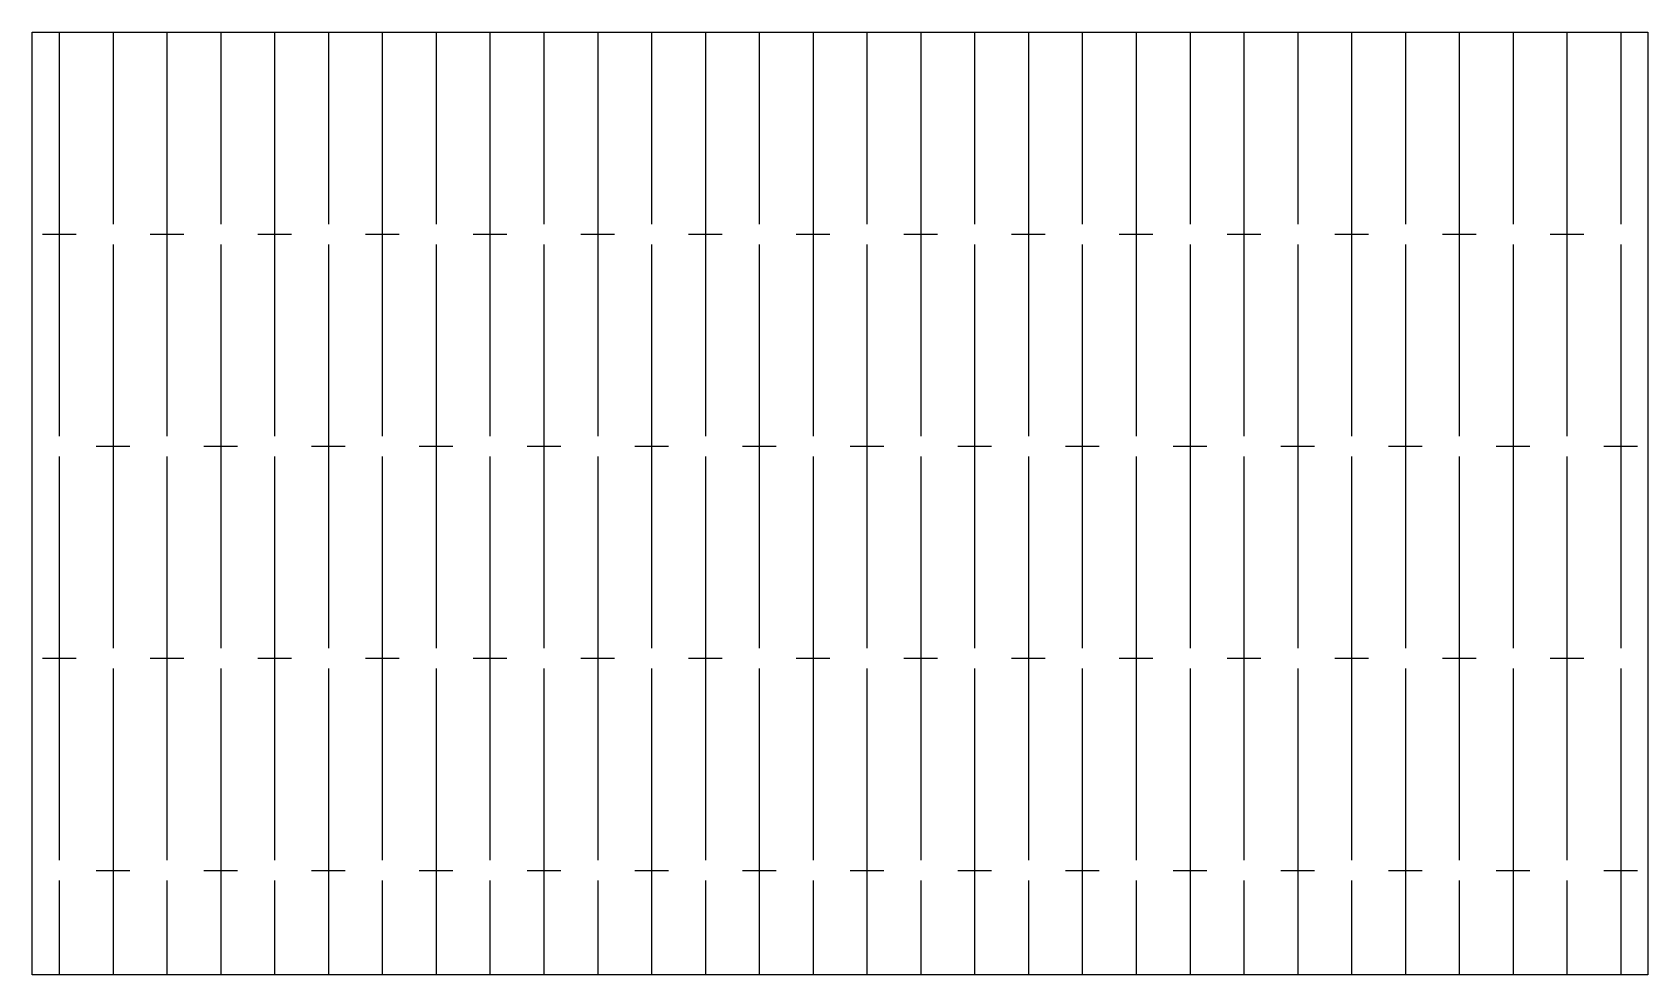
# Model space of a CAD drawing. Header units: millimetres. Extents: x 0 to 120, y 0 to 70.
import ezdxf

# ---------------------------------------------------------------- set-up
doc = ezdxf.new("R2010")
doc.units = ezdxf.units.MM
doc.layers.add('CUT', color=1, linetype='CONTINUOUS')

msp = doc.modelspace()

# ---------------------------------------------------------------- linework, layer by layer
at = {"layer": 'CUT'}
for p, q in [((2, 70), (2, 40)), ((6, 70), (6, 55.75)), ((10, 70), (10, 40)), ((14, 70), (14, 55.75)), ((18, 70), (18, 40)), ((22, 70), (22, 55.75)), ((26, 70), (26, 40)), ((30, 70), (30, 55.75)), ((34, 70), (34, 40)), ((38, 70), (38, 55.75)), ((42, 70), (42, 40)), ((46, 70), (46, 55.75)), ((50, 70), (50, 40)), ((54, 70), (54, 55.75)), ((58, 70), (58, 40)), ((62, 70), (62, 55.75)), ((66, 70), (66, 40)), ((70, 70), (70, 55.75)), ((74, 70), (74, 40)), ((78, 70), (78, 55.75)), ((82, 70), (82, 40)), ((86, 70), (86, 55.75)), ((90, 70), (90, 40)), ((94, 70), (94, 55.75)), ((98, 70), (98, 40)), ((102, 70), (102, 55.75)), ((106, 70), (106, 40)), ((110, 70), (110, 55.75)), ((114, 70), (114, 40)), ((118, 70), (118, 55.75)), ((0.75, 55), (3.25, 55)), ((6, 54.25), (6, 24.25)), ((8.75, 55), (11.25, 55)), ((14, 54.25), (14, 24.25)), ((16.75, 55), (19.25, 55)), ((22, 54.25), (22, 24.25)), ((24.75, 55), (27.25, 55)), ((30, 54.25), (30, 24.25)), ((32.75, 55), (35.25, 55)), ((38, 54.25), (38, 24.25)), ((40.75, 55), (43.25, 55)), ((46, 54.25), (46, 24.25)), ((48.75, 55), (51.25, 55)), ((54, 54.25), (54, 24.25)), ((56.75, 55), (59.25, 55)), ((62, 54.25), (62, 24.25)), ((64.75, 55), (67.25, 55)), ((70, 54.25), (70, 24.25)), ((72.75, 55), (75.25, 55)), ((78, 54.25), (78, 24.25)), ((80.75, 55), (83.25, 55)), ((86, 54.25), (86, 24.25)), ((88.75, 55), (91.25, 55)), ((94, 54.25), (94, 24.25)), ((96.75, 55), (99.25, 55)), ((102, 54.25), (102, 24.25)), ((104.75, 55), (107.25, 55)), ((110, 54.25), (110, 24.25)), ((112.75, 55), (115.25, 55)), ((118, 54.25), (118, 24.25)), ((2, 38.5), (2, 8.5)), ((4.75, 39.25), (7.25, 39.25)), ((10, 38.5), (10, 8.5)), ((12.75, 39.25), (15.25, 39.25)), ((18, 38.5), (18, 8.5)), ((20.75, 39.25), (23.25, 39.25)), ((26, 38.5), (26, 8.5)), ((28.75, 39.25), (31.25, 39.25)), ((34, 38.5), (34, 8.5)), ((36.75, 39.25), (39.25, 39.25)), ((42, 38.5), (42, 8.5)), ((44.75, 39.25), (47.25, 39.25)), ((50, 38.5), (50, 8.5)), ((52.75, 39.25), (55.25, 39.25)), ((58, 38.5), (58, 8.5)), ((60.75, 39.25), (63.25, 39.25)), ((66, 38.5), (66, 8.5)), ((68.75, 39.25), (71.25, 39.25)), ((74, 38.5), (74, 8.5)), ((76.75, 39.25), (79.25, 39.25)), ((82, 38.5), (82, 8.5)), ((84.75, 39.25), (87.25, 39.25)), ((90, 38.5), (90, 8.5)), ((92.75, 39.25), (95.25, 39.25)), ((98, 38.5), (98, 8.5)), ((100.75, 39.25), (103.25, 39.25)), ((106, 38.5), (106, 8.5)), ((108.75, 39.25), (111.25, 39.25)), ((114, 38.5), (114, 8.5)), ((116.75, 39.25), (119.25, 39.25)), ((0.75, 23.5), (3.25, 23.5)), ((8.75, 23.5), (11.25, 23.5)), ((16.75, 23.5), (19.25, 23.5)), ((24.75, 23.5), (27.25, 23.5)), ((32.75, 23.5), (35.25, 23.5)), ((40.75, 23.5), (43.25, 23.5)), ((48.75, 23.5), (51.25, 23.5)), ((56.75, 23.5), (59.25, 23.5)), ((64.75, 23.5), (67.25, 23.5)), ((72.75, 23.5), (75.25, 23.5)), ((80.75, 23.5), (83.25, 23.5)), ((88.75, 23.5), (91.25, 23.5)), ((96.75, 23.5), (99.25, 23.5)), ((104.75, 23.5), (107.25, 23.5)), ((112.75, 23.5), (115.25, 23.5)), ((6, 22.75), (6, 0)), ((14, 22.75), (14, 0)), ((22, 22.75), (22, 0)), ((30, 22.75), (30, 0)), ((38, 22.75), (38, 0)), ((46, 22.75), (46, 0)), ((54, 22.75), (54, 0)), ((62, 22.75), (62, 0)), ((70, 22.75), (70, 0)), ((78, 22.75), (78, 0)), ((86, 22.75), (86, 0)), ((94, 22.75), (94, 0)), ((102, 22.75), (102, 0)), ((110, 22.75), (110, 0)), ((118, 22.75), (118, 0)), ((4.75, 7.75), (7.25, 7.75)), ((12.75, 7.75), (15.25, 7.75)), ((20.75, 7.75), (23.25, 7.75)), ((28.75, 7.75), (31.25, 7.75)), ((36.75, 7.75), (39.25, 7.75)), ((44.75, 7.75), (47.25, 7.75)), ((52.75, 7.75), (55.25, 7.75)), ((60.75, 7.75), (63.25, 7.75)), ((68.75, 7.75), (71.25, 7.75)), ((76.75, 7.75), (79.25, 7.75)), ((84.75, 7.75), (87.25, 7.75)), ((92.75, 7.75), (95.25, 7.75)), ((100.75, 7.75), (103.25, 7.75)), ((108.75, 7.75), (111.25, 7.75)), ((116.75, 7.75), (119.25, 7.75)), ((2, 7), (2, 0)), ((10, 7), (10, 0)), ((18, 7), (18, 0)), ((26, 7), (26, 0)), ((34, 7), (34, 0)), ((42, 7), (42, 0)), ((50, 7), (50, 0)), ((58, 7), (58, 0)), ((66, 7), (66, 0)), ((74, 7), (74, 0)), ((82, 7), (82, 0)), ((90, 7), (90, 0)), ((98, 7), (98, 0)), ((106, 7), (106, 0)), ((114, 7), (114, 0))]:
    msp.add_line(p, q, dxfattribs=at)
msp.add_lwpolyline([(0, 70), (120, 70), (120, 0), (0, 0), (0, 70)], dxfattribs=at)

doc.saveas('drawing.dxf')
